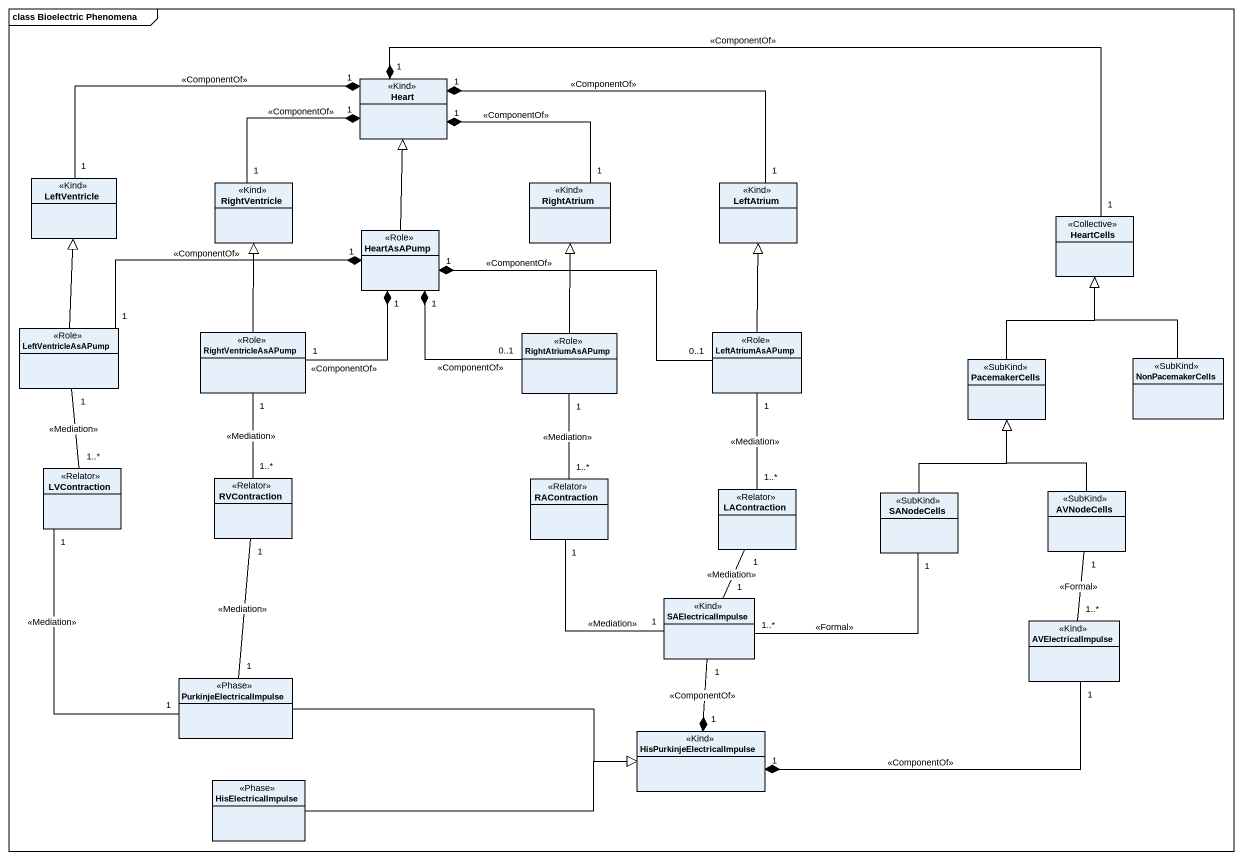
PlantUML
@startuml
mainframe class Bioelectric Phenomena
hide circle
hide empty members
class Heart <<Kind>>
class LeftVentricle <<Kind>>
class RightVentricle <<Kind>>
class RightAtrium <<Kind>>
class LeftAtrium <<Kind>>
class HeartAsAPump <<Role>>
class HeartCells <<Collective>>
class LeftVentricleAsAPump <<Role>>
class RightVentricleAsAPump <<Role>>
class RightAtriumAsAPump <<Role>>
class LeftAtriumAsAPump <<Role>>
class PacemakerCells <<SubKind>>
class NonPacemakerCells <<SubKind>>
class LVContraction <<Relator>>
class RVContraction <<Relator>>
class RAContraction <<Relator>>
class LAContraction <<Relator>>
class SANodeCells <<SubKind>>
class AVNodeCells <<SubKind>>
class SAElectricalImpulse <<Kind>>
class AVElectricalImpulse <<Kind>>
class PurkinjeElectricalImpulse <<Phase>>
class HisPurkinjeElectricalImpulse <<Kind>>
class HisElectricalImpulse <<Phase>>
Heart "1" *-left- "1" LeftVentricle : <<ComponentOf>>
Heart "1" *-- "1" RightVentricle : <<ComponentOf>>
Heart "1" *-- "1" RightAtrium : <<ComponentOf>>
Heart "1" *-right- "1" LeftAtrium : <<ComponentOf>>
Heart "1" *-right- "1" HeartCells : <<ComponentOf>>
HeartAsAPump -up-|> Heart
HeartAsAPump "1" *-left- "1" LeftVentricleAsAPump : <<ComponentOf>>
HeartAsAPump "1" *-- "1" RightVentricleAsAPump : <<ComponentOf>>
HeartAsAPump "1" *-- "0..1" RightAtriumAsAPump : <<ComponentOf>>
HeartAsAPump "1" *-right- "0..1" LeftAtriumAsAPump : <<ComponentOf>>
LeftVentricleAsAPump -up-|> LeftVentricle
RightVentricleAsAPump -up-|> RightVentricle
RightAtriumAsAPump -up-|> RightAtrium
LeftAtriumAsAPump -up-|> LeftAtrium
PacemakerCells -up-|> HeartCells
NonPacemakerCells -up-|> HeartCells
LVContraction "1..*" -up- "1" LeftVentricleAsAPump : <<Mediation>>
LVContraction "1" -- "1" PurkinjeElectricalImpulse : <<Mediation>>
RVContraction "1..*" -up- "1" RightVentricleAsAPump : <<Mediation>>
RVContraction "1" -- "1" PurkinjeElectricalImpulse : <<Mediation>>
RAContraction "1..*" -up- "1" RightAtriumAsAPump : <<Mediation>>
RAContraction "1" -- "1" SAElectricalImpulse : <<Mediation>>
LAContraction "1..*" -up- "1" LeftAtriumAsAPump : <<Mediation>>
LAContraction "1" -- "1" SAElectricalImpulse : <<Mediation>>
SANodeCells -up-|> PacemakerCells
SANodeCells "1" -left- "1..*" SAElectricalImpulse : <<Formal>>
AVNodeCells -up-|> PacemakerCells
AVNodeCells "1" -- "1..*" AVElectricalImpulse : <<Formal>>
PurkinjeElectricalImpulse -right-|> HisPurkinjeElectricalImpulse
HisPurkinjeElectricalImpulse "1" *-up- "1" SAElectricalImpulse : <<ComponentOf>>
HisPurkinjeElectricalImpulse "1" *-right- "1" AVElectricalImpulse : <<ComponentOf>>
HisElectricalImpulse -right-|> HisPurkinjeElectricalImpulse
@enduml
